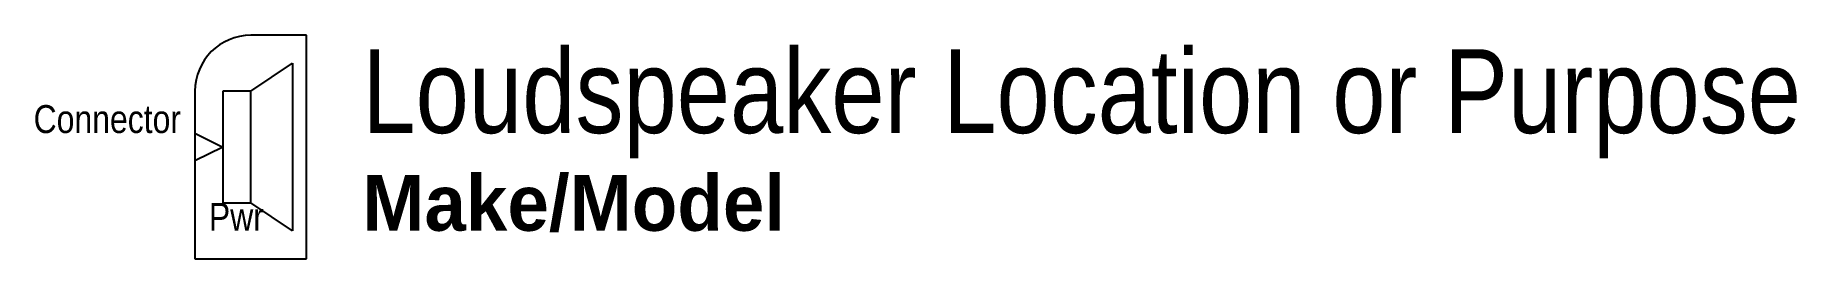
# Model space of a CAD drawing. Header units: inches. Extents: x -2.9 to 28.7, y -2 to 2.
import ezdxf
from ezdxf.enums import TextEntityAlignment as Align

# ---------------------------------------------------------------- set-up
doc = ezdxf.new("R2010")
doc.units = ezdxf.units.IN
doc.header["$MEASUREMENT"] = 0
doc.layers.add('Equipment', color=178, linetype='Continuous', lineweight=25, true_color=0x000000)
doc.layers.add('Text', color=178, linetype='Continuous', lineweight=25, true_color=0x000000)
doc.styles.add('textstyle0', font='')
doc.styles.add('textstyle1', font='')
doc.styles.add('textstyle2', font='')
doc.styles.add('textstyle3', font='')
doc.styles.get('textstyle0').set_extended_font_data('Ubuntu Condensed')
doc.styles.get('textstyle1').set_extended_font_data('Ubuntu', bold=True)
doc.styles.get('textstyle2').set_extended_font_data('Ubuntu Condensed')
doc.styles.get('textstyle3').set_extended_font_data('Ubuntu Condensed')

msp = doc.modelspace()

# ---------------------------------------------------------------- linework, layer by layer
at = {"layer": 'Equipment'}
for p, q in [((2, 2), (1, 2)), ((2, -2), (2, 2)), ((1, 1), (1.75, 1.5)), ((1.75, 1.5), (1.75, -1.5)), ((0, 1), (0, -2)), ((1, 1), (0.5, 1)), ((0.5, 1), (0.5, -1)), ((1, -1), (1, 1)), ((0, 0.25), (0.5, 0)), ((0.5, 0), (0, -0.25)), ((0.5, -1), (1, -1)), ((1.75, -1.5), (1, -1)), ((0, -2), (2, -2))]:
    msp.add_line(p, q, dxfattribs=at)
msp.add_arc((1, 1), 1, 90, 180, dxfattribs=at)

# ---------------------------------------------------------------- texts
at = {"layer": 'Text', "insert": (0.25, -1.25), "char_height": 1, "attachment_point": 4, "style": 'textstyle3'}
msp.add_mtext('\\H0.5;Pwr', dxfattribs=at)
at = {"layer": 'Text'}
for tag, text, height, style, p in [('Loudspeaker Location or Purpose', 'Loudspeaker Location or Purpose', 1.5, 'textstyle0', (3, 1)), ('Make/Model', 'Make/Model', 1, 'textstyle1', (3, -1))]:
    msp.add_attdef(tag, text=text, height=height, dxfattribs=dict(at, style=style)).set_placement(p, align=Align.MIDDLE_LEFT)
at = {"layer": 'Text', "style": 'textstyle2'}
msp.add_attdef('Connector', text='Spkn', height=0.5, dxfattribs=at).set_placement((-0.25, 0.25), align=Align.RIGHT)

doc.saveas('drawing.dxf')
